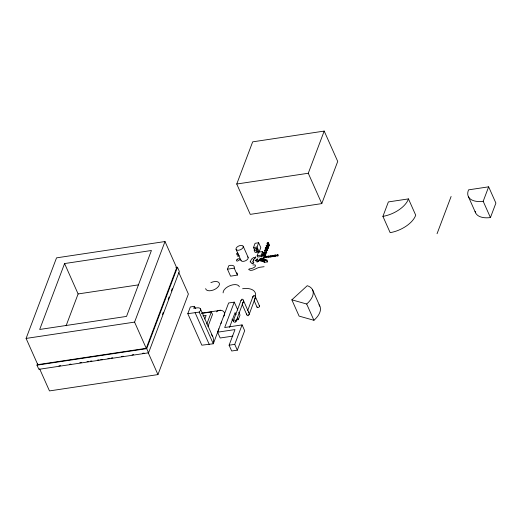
<?xml version="1.0" encoding="UTF-8"?>
<svg xmlns="http://www.w3.org/2000/svg" width="522" height="522" viewBox="0 0 522 522"><rect width="100%" height="100%" fill="white"/><g stroke="black" fill="none" stroke-linecap="round" stroke-linejoin="round"><path stroke-width="0.78" d="M253.822 260.471L253.633 260.811M240.988 300.665L241.777 299.282A0.979 0.887 -74.6 0 1 242.273 299.184L243.239 300.026L249.046 313.128A2.682 2.434 -74.6 0 1 249.124 314.27L248.335 315.653A0.979 0.887 -74.6 0 1 247.839 315.751L246.873 314.91L242.143 304.274M252.948 296.698L253.705 295.504A0.979 0.887 -74.6 0 1 254.201 295.406L255.167 296.248L259.545 306.081M235.924 321.611L243.441 301.507A2.682 2.434 -74.6 0 0 243.363 300.372L243.239 300.026M248.994 314.805L255.369 297.729A2.682 2.434 -74.6 0 0 255.291 296.594L255.167 296.248M26.1 338.426L56.533 257.855L165.011 241.536L176.677 267.74L146.245 348.311L37.767 364.637L26.1 338.426L134.578 322.107L165.011 241.536M64.578 263.558L39.685 329.467L126.533 316.404L151.426 250.495L64.578 263.558L78.111 293.945L66.092 325.767M175.855 267.466L177.46 267.231L179.32 271.407L148.568 352.82L38.85 369.328L36.99 365.152L37.564 363.625M148.568 352.82L146.708 348.644L177.46 267.231M162.466 314.485L163.327 312.208M168.208 299.282L169.069 297.005M171.366 290.924L172.227 288.646M39.626 368.813L49.473 390.919L157.951 374.594L188.383 294.023L178.87 272.66M236.747 184.018L252.674 141.847L324.208 131.081L337.721 161.435L321.787 203.606L250.26 214.366L236.747 184.018L308.274 173.252L324.208 131.081M218.953 328.801L213.289 343.783L201.838 345.192L187.809 313.683L190.347 306.956L194.517 306.329L195.509 308.561M194.517 306.329L193.753 308.358L196.944 307.876A5.2 2.747 -24 0 1 200.441 308.874L213.178 337.61L213.681 341.329L213.289 343.783L199.182 312.104A5.2 2.747 -24 0 0 200.441 308.874M204.748 319.046L206.125 315.399L202.947 315.875M227.468 269.208L228.78 265.724A5.762 3.047 -24 0 1 234.221 268.119L237.327 275.094L230.574 276.19L227.468 269.208L234.221 268.119M206.784 324.071L211.358 311.947L201.707 313.396M207.971 326.472L212.493 314.498L211.358 311.947M232.838 336.096L220.18 338.002L217.596 332.194L228.629 302.982L234.28 302.134L237.797 310.035M220.93 323.562L221.498 322.061M223.475 316.815C227.481 311.614 220.238 308.006 216.506 311.856M254.39 249.633L253.47 247.572L255.082 243.298L258.651 242.756L260.798 247.578L259.18 251.852L255.127 252.407L254.227 250.377L254.912 248.57L256.804 248.283L257.705 250.306L257.02 252.119L256.119 250.097L256.804 248.283M234.28 302.134L224.688 327.522L242.091 324.899L244.674 330.707L237.327 350.158L231.683 351.006L229.099 345.205L234.998 329.578L217.596 332.194M259.18 251.852L257.039 247.036L258.651 242.756M229.517 327.385L235.122 312.547L236.075 314.688M257.15 255.76L258.52 252.133L262.592 251.519L263.153 252.785L261.783 256.406L257.718 257.02L257.15 255.76L261.222 255.147L262.592 251.519M233.36 320.678L241.118 300.124M262.024 260.693L260.524 260.915L259.989 258.945L262.99 258.494L263.297 259.949M236.172 319.993L238.293 319.673L240.035 315.06L238.756 312.189M262.546 255.46L262.762 254.893L263.838 254.729L264.974 257.268L264.758 257.835L263.675 257.998L262.546 255.46L263.623 255.297L263.838 254.729M263.453 253.053L263.669 252.485L264.745 252.322L265.881 254.867L265.665 255.434L264.582 255.597L263.453 253.053L264.53 252.889L264.745 252.322M264.36 250.651L264.576 250.084L265.652 249.921L266.788 252.465L266.572 253.033L265.496 253.196L264.36 250.651L265.437 250.488L265.652 249.921M265.267 248.25L265.483 247.682L266.559 247.519L267.695 250.058L267.479 250.625L266.403 250.788L265.267 248.25L266.35 248.087L266.559 247.519M266.174 245.842L266.39 245.275L267.473 245.118L268.602 247.656L268.386 248.224L267.31 248.387L266.174 245.842L267.257 245.686L267.473 245.118M267.081 243.441L267.297 242.874L268.38 242.71L269.509 245.255L269.293 245.823L268.217 245.986L267.081 243.441L268.164 243.278L268.38 242.71M260.524 260.915L259.989 258.945M261.117 259.852L261.274 259.427L264.282 258.977L264.119 259.395L261.117 259.852L261.809 261.398L263.31 261.176M262.631 260.295L262.788 259.878L265.567 259.46L265.411 259.878L262.631 260.295L263.316 261.848L264.706 261.639M263.675 257.998L263.891 257.431M264.582 255.597L264.798 255.03M265.496 253.196L265.705 252.622M266.403 250.788L266.618 250.221L265.483 247.682M267.31 248.387L267.525 247.82M268.217 245.986L268.432 245.418M263.316 261.848L263.479 261.431M263.688 260.817L263.851 260.393L266.853 259.943L267.381 261.913L264.38 262.364L263.688 260.817L266.696 260.361L266.853 259.943M265.554 257.059L265.77 256.491L266.846 256.328L266.905 257.516L265.828 257.679L265.554 257.059L266.631 256.902L266.846 256.328M265.828 257.679L265.77 256.491M264.38 262.364L264.543 261.946M267.708 256.739L267.923 256.171L269 256.008L269.058 257.189L267.982 257.353L267.708 256.739L268.784 256.576L269 256.008M237.327 350.158L234.743 344.35L242.091 324.899M247.656 310.636L253.046 296.352M269.854 256.413L270.07 255.845L271.153 255.682L271.212 256.863L270.128 257.026L269.854 256.413L270.938 256.25L271.153 255.682M270.128 257.026L270.344 256.459M272.112 256.074L272.327 255.506L273.411 255.343L273.469 256.524L272.386 256.687L272.112 256.074L273.195 255.91L273.411 255.343M272.386 256.687L272.327 255.506M274.37 255.734L274.585 255.167L275.662 255.004L275.727 256.185L274.644 256.348L274.37 255.734L275.453 255.571L275.662 255.004M274.644 256.348L274.585 255.167M276.627 255.395L276.843 254.827L277.919 254.664L277.978 255.845L276.901 256.008L276.627 255.395L277.711 255.232L277.919 254.664M276.901 256.008L277.117 255.441M382.913 216.376L388.375 201.923L408.465 198.895L415.708 215.175A22.792 12.045 -24 0 1 390.156 232.655L382.913 216.376A22.792 12.045 -24 0 0 408.465 198.895M437.044 233.732L451.112 196.481M483.189 201.29L488.651 186.83L468.56 189.851A22.792 12.045 -24 0 0 483.189 201.29L490.439 217.563L495.9 203.104L488.651 186.83M257.509 261.052L257.353 260.765A6.936 3.667 -24 0 0 257.248 260.68L256.844 260.498M243.311 302.049L242.658 302.89A0.979 0.887 -74.6 0 1 242.41 302.982M255.238 298.271L255.01 298.721M261.378 258.501C261.659 257.49 263.036 258.136 261.679 259.101M254.886 257.372L254.397 257.822L253.816 257.548A1.951 1.031 -24 0 0 253.601 257.555L251.565 259.082L250.136 261.881M253.098 260.034L253.77 260.426M261.248 258.651L260.719 259.232M253.163 259.943L254.299 258.905A1.233 0.652 -24 0 0 254.514 258.736L254.834 258.468M253.535 260.935L253.013 261.411M252.85 261.542L252.648 262.096L253.849 262.52A3.608 1.905 -24 0 1 253.757 262.683L253.079 263.408M254.912 298.845L254.586 299.113M257.385 261.202L256.765 261.652L257.672 261.3A4.169 2.205 -24 0 0 257.985 261.17L258.507 260.915M254.899 258.41L255.03 258.286A1.116 0.594 -24 0 0 255.147 258.162L255.747 257.17A2.153 1.135 -24 0 0 255.813 256.935L255.415 256.902M291.857 299.83L307.249 285.704A22.792 12.045 -24 0 1 306.682 304.019L313.931 320.293L299.099 316.104L291.857 299.83L306.682 304.019M258.71 261.098L257.013 262.142M260.204 259.669L258.899 260.674A0.724 0.385 -24 0 1 258.703 260.804M258.808 261.026L260.23 260.119M253.02 263.453C251.297 264.413 251.493 261.94 250.234 261.927M256.661 259.747L257.496 259.016L257.111 258.703M255.552 260.263L255.232 260.778L255.989 260.746M256.556 259.812L255.721 260.171M252.844 264.954L254.56 264.895A5.807 3.067 -24 0 1 255.265 265.026C256.628 267.094 251.565 268.843 249.594 268.843A4.019 2.121 -24 0 0 249.34 268.902L248.792 269.313A1.559 0.822 -24 0 0 248.753 269.626C251.728 272.132 255.989 268.021 259.212 267.414A2.349 1.24 -24 0 1 259.578 267.303L264.093 266.709M253.47 247.572L257.039 247.036M254.227 250.377L256.119 250.097M272.601 256.119L273.678 255.956M259.832 259.369L262.834 258.912M261.966 260.98L263.466 260.752M78.111 293.945L138.421 284.875M187.809 313.683L199.182 312.104M201.623 313.154L220.76 310.277M36.99 365.152L146.708 348.644M58.914 365.915L60.519 365.674M69.361 364.343L70.966 364.102M79.807 362.77L81.412 362.529M87.037 361.681L88.649 361.439M90.254 361.198L91.859 360.956M97.483 360.108L99.095 359.867M100.7 359.625L102.305 359.384M107.93 358.536L109.535 358.294M111.147 358.053L112.752 357.811M121.593 356.48L123.199 356.239M132.04 354.908L133.645 354.666M142.486 353.342L144.092 353.1M229.099 345.205L234.743 344.35M256.72 260.478L256.348 260.576A2.675 1.416 -24 0 1 256.119 260.687M248.204 312.012L248.661 312.365M211.527 334.726L212.741 336.507M468.358 196.559L475.601 212.832M308.274 173.252L321.787 203.606M312.606 289.886L319.849 306.16M277.711 255.232L277.978 255.845M275.453 255.571L275.727 256.185M268.164 243.278L269.293 245.823M267.297 242.874L268.145 244.779M273.195 255.91L273.469 256.524M267.257 245.686L268.386 248.224M266.39 245.275L266.957 246.547M270.938 256.25L271.212 256.863M266.35 248.087L267.479 250.625M268.784 256.576L269.058 257.189M265.437 250.488L266.572 253.033M267.923 256.171L268.197 256.785M266.631 256.902L266.905 257.516M264.53 252.889L265.665 255.434M263.669 252.485L264.517 254.39M266.696 260.361L267.381 261.913M263.623 255.297L264.758 257.835M263.851 260.393L264.308 261.431M261.222 255.147L261.783 256.406M261.274 259.427L261.737 260.465M257.796 259.395L258.031 259.923M243.193 246.28A3.889 2.055 -24 0 1 238.534 250.26A3.889 2.055 -24 0 1 237.171 246.971A3.889 2.055 -24 0 1 243.193 246.28L248.133 257.379M236.075 249.392L241.014 260.491M254.103 300.574L257.059 307.204M237.34 317.533L238.293 319.673M232.009 319.099L232.642 320.521M195.117 312.711L209.224 344.396M134.578 322.107L146.245 348.311M148.111 352.494L157.951 374.594M246.873 314.91L246.749 314.564A2.682 2.434 -74.6 0 1 246.652 314.003M239.304 255.669A1.364 0.724 -24 0 1 237.843 256.145A1.364 0.724 -24 0 1 237.288 255.506M238.561 253.992A1.364 0.724 -24 0 1 236.583 254.234A1.364 0.724 -24 0 1 237.738 252.857M247.735 256.883A3.889 2.055 -24 0 1 245.542 260.752A3.889 2.055 -24 0 1 240.929 260.08M236.773 272.836A5.762 3.047 -24 0 1 237.327 275.094M223.103 292.881A8.75 4.626 -24 0 1 230.359 285.501A8.75 4.626 -24 0 1 239.389 286.8M210.875 282.611A7.38 3.902 -24 0 1 219.331 283.283A7.38 3.902 -24 0 1 213.505 289.958A7.38 3.902 -24 0 1 205.635 288.614M242.606 288.738A18.479 9.768 -24 0 1 255.108 297.599M319.001 304.822A22.792 12.045 -24 0 1 313.931 320.293M259.147 305.807A1.364 0.724 -24 0 1 259.375 306.734A1.364 0.724 -24 0 1 257.777 307.504A1.364 0.724 -24 0 1 257.065 306.819M252.902 297.462A2.682 2.434 -74.6 0 1 252.902 297.077M490.439 217.563A22.792 12.045 -24 0 1 475.105 211.332M237.34 259.166L236.42 260.06L236.492 260.863L237.51 261.104L239.8 259.754L239.728 258.951L238.711 258.71L237.34 259.166M233.608 321.656A1.364 1.024 20.7 0 0 235.879 321.709A1.364 1.024 20.7 0 0 234.43 320.071A1.364 1.024 20.7 0 0 233.608 321.656"/></g></svg>
